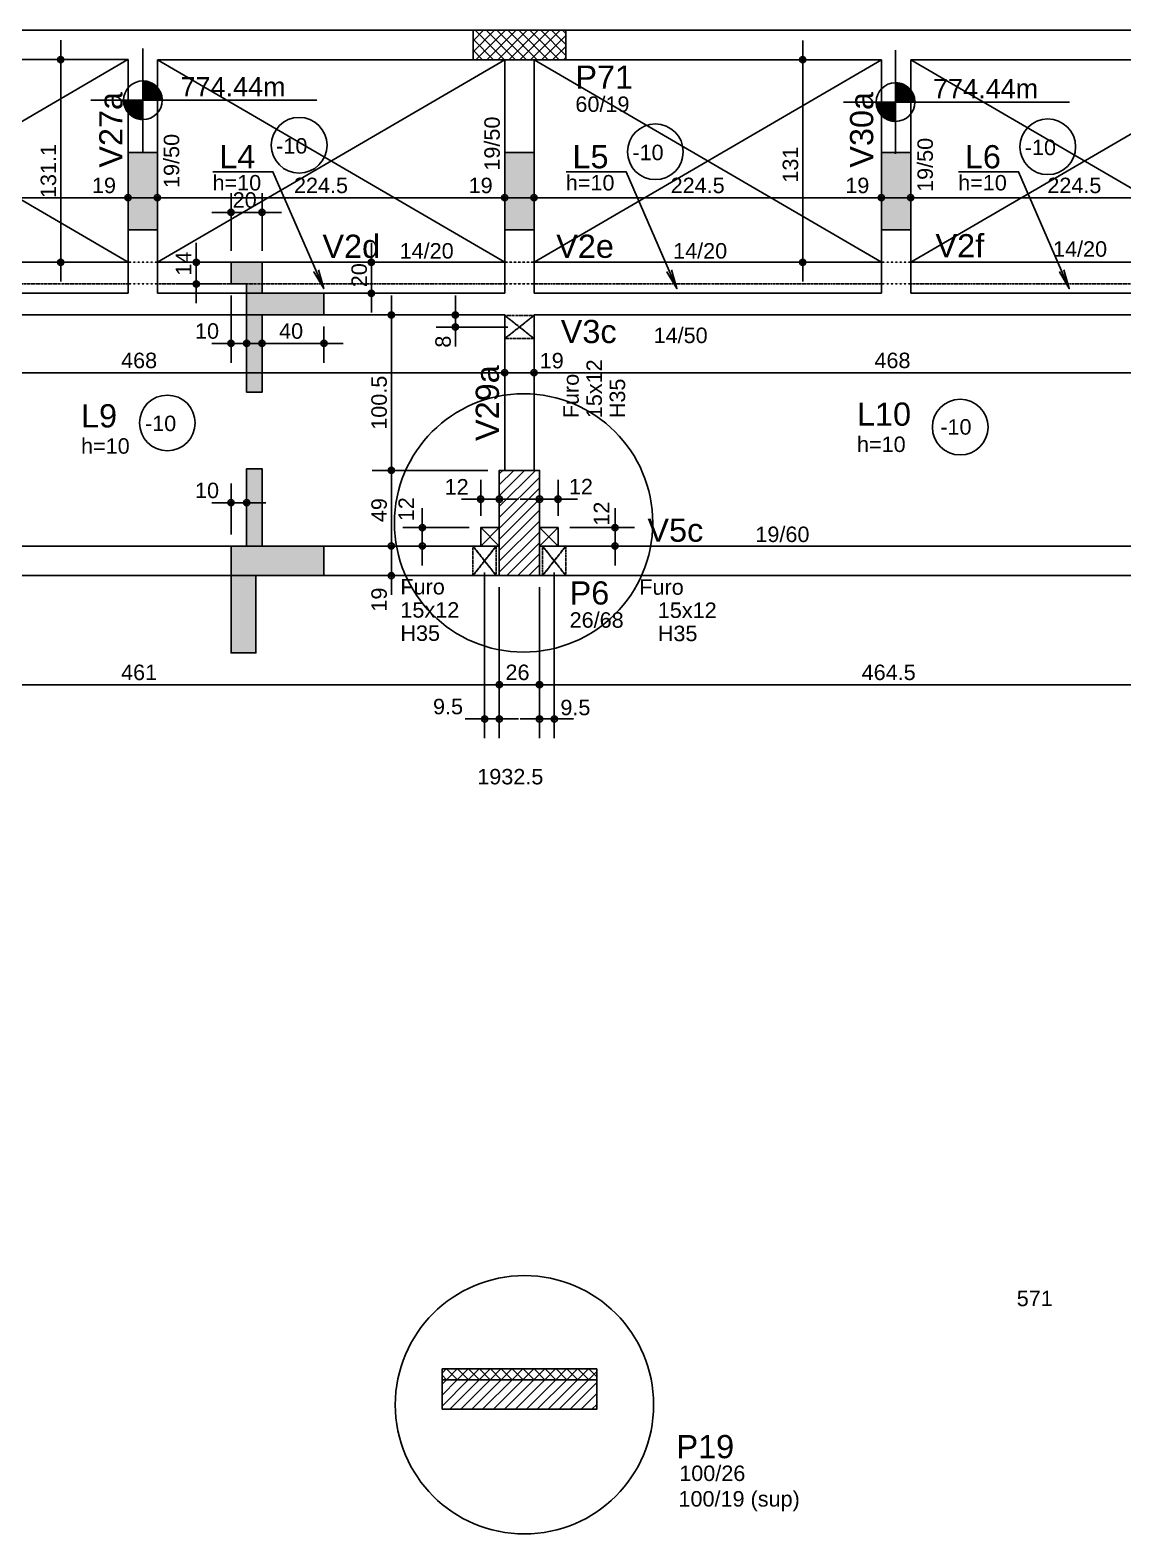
# Model space of a CAD drawing. Header units: millimetres. Extents: x 787 to 8287, y -592 to 17063.
# Drawn here: x 5139 to 5845, y 15025 to 15997 of the extents above; entities that cross this region are included whole.
import ezdxf

# ---------------------------------------------------------------- set-up
doc = ezdxf.new("R2010")
doc.units = ezdxf.units.MM
doc.linetypes.add('ESTILO_TQS_0001', pattern=[1, 0.7, -0.3])
doc.linetypes.add('ESTILO_TQS_0002', pattern=[0.4, 0.1, -0.3])
for name, color, linetype in [('1', 1, 'Continuous'), ('10', 10, 'Continuous'), ('2', 2, 'Continuous'), ('3', 3, 'Continuous'), ('4', 4, 'Continuous'), ('6', 6, 'Continuous'), ('Painéis', 200, 'Continuous')]:
    doc.layers.add(name, color=color, linetype=linetype)
doc.styles.get("Standard").update_dxf_attribs({"font": 'arial.ttf'})

msp = doc.modelspace()

# ---------------------------------------------------------------- linework, layer by layer
at = {"layer": '1', "linetype": 'Continuous'}
for p, q in [((4998.31, 15996.96), (5425.31, 15996.8)), ((5425.31, 15982.97), (5439.14, 15996.8)), ((5425.31, 15990.04), (5432.07, 15996.8)), ((5425.31, 15996.8), (5425.31, 15996.8)), ((5425.31, 15996.8), (5425.31, 15996.8)), ((5426.65, 15996.8), (5445.65, 15977.8)), ((5427.21, 15977.8), (5446.21, 15996.8)), ((5433.72, 15996.8), (5452.72, 15977.8)), ((5434.28, 15977.8), (5453.28, 15996.8)), ((5440.79, 15996.8), (5459.79, 15977.8)), ((5441.35, 15977.8), (5460.35, 15996.8)), ((5447.86, 15996.8), (5466.86, 15977.8)), ((5448.42, 15977.8), (5467.42, 15996.8)), ((5454.93, 15996.8), (5473.93, 15977.8)), ((5455.5, 15977.8), (5474.5, 15996.8)), ((5462, 15996.8), (5481, 15977.8)), ((5462.57, 15977.8), (5481.57, 15996.8)), ((5469.07, 15996.8), (5485.31, 15980.57)), ((5476.14, 15996.8), (5485.31, 15987.64)), ((5483.22, 15996.8), (5485.31, 15994.71)), ((5485.31, 15996.8), (5932.81, 15996.8)), ((5485.31, 15996.8), (5485.31, 15996.8)), ((5485.31, 15996.8), (5485.31, 15996.8)), ((5158.83, 15834.3), (5158.83, 15990.39)), ((5211.92, 15951.59), (5211.92, 15985.15)), ((5425.31, 15991.07), (5438.58, 15977.8)), ((5455.31, 15987.3), (5455.31, 15987.3)), ((5469.64, 15977.8), (5485.31, 15993.48)), ((5476.71, 15977.8), (5485.31, 15986.4)), ((5638.48, 15834.3), (5638.48, 15990.3)), ((4998.31, 15977.96), (5202.33, 15977.89)), ((5194.67, 15977.89), (5146.33, 15977.89)), ((5202.17, 15977.89), (5202.17, 15977.89)), ((5202.33, 15977.89), (5202.33, 15826.8)), ((5425.31, 15977.8), (5221.33, 15977.8)), ((5221.33, 15977.8), (5221.33, 15826.8)), ((5425.31, 15984), (5431.51, 15977.8)), ((5445.81, 15826.8), (5445.81, 15977.8)), ((5464.81, 15977.8), (5464.81, 15826.8)), ((5483.78, 15977.8), (5485.31, 15979.33)), ((5689.31, 15977.8), (5485.31, 15977.8)), ((5681.81, 15977.8), (5625.98, 15977.8)), ((5689.31, 15826.8), (5689.31, 15977.8)), ((5689.31, 15977.8), (5689.31, 15977.8)), ((5698.44, 15950.43), (5698.44, 15983.99)), ((5708.31, 15826.8), (5708.31, 15977.8)), ((5708.31, 15977.8), (5932.81, 15977.8)), ((5211.92, 15964.09), (5211.92, 15939.09)), ((5211.92, 15963.49), (5215.76, 15963.49)), ((5211.92, 15962.69), (5217.66, 15962.69)), ((5211.92, 15961.9), (5218.99, 15961.9)), ((5211.92, 15961.11), (5220.03, 15961.11)), ((5211.92, 15960.31), (5220.87, 15960.31)), ((5211.92, 15959.52), (5221.58, 15959.52)), ((5211.92, 15958.73), (5222.19, 15958.73)), ((5211.92, 15957.94), (5222.7, 15957.94)), ((5211.92, 15957.14), (5223.13, 15957.14)), ((5211.92, 15956.35), (5223.48, 15956.35)), ((5698.44, 15962.93), (5698.44, 15937.93)), ((5698.44, 15962.33), (5702.27, 15962.33)), ((5698.44, 15961.53), (5704.17, 15961.53)), ((5698.44, 15960.74), (5705.5, 15960.74)), ((5698.44, 15959.95), (5706.55, 15959.95)), ((5698.44, 15959.15), (5707.39, 15959.15)), ((5698.44, 15958.36), (5708.09, 15958.36)), ((5698.44, 15957.57), (5708.7, 15957.57)), ((5698.44, 15956.78), (5709.21, 15956.78)), ((5698.44, 15955.98), (5709.64, 15955.98)), ((5211.92, 15951.59), (5178.37, 15951.59)), ((5199.42, 15951.59), (5224.42, 15951.59)), ((5211.92, 15950.8), (5199.42, 15950.8)), ((5211.92, 15950.01), (5199.53, 15950.01)), ((5211.92, 15949.21), (5199.65, 15949.21)), ((5211.92, 15948.42), (5199.83, 15948.42)), ((5211.92, 15947.63), (5200.07, 15947.63)), ((5211.92, 15946.84), (5200.37, 15946.84)), ((5211.92, 15946.04), (5200.72, 15946.04)), ((5211.92, 15955.56), (5223.78, 15955.56)), ((5211.92, 15954.76), (5224.02, 15954.76)), ((5211.92, 15953.97), (5224.2, 15953.97)), ((5211.92, 15953.18), (5224.32, 15953.18)), ((5211.92, 15952.39), (5224.4, 15952.39)), ((5211.92, 15951.59), (5324.42, 15951.59)), ((5211.92, 15951.59), (5211.92, 15918.03)), ((5698.44, 15950.43), (5664.88, 15950.43)), ((5685.94, 15950.43), (5710.94, 15950.43)), ((5698.44, 15949.64), (5685.94, 15949.64)), ((5698.44, 15948.85), (5686.04, 15948.85)), ((5698.44, 15948.05), (5686.17, 15948.05)), ((5698.44, 15947.26), (5686.35, 15947.26)), ((5698.44, 15946.47), (5686.58, 15946.47)), ((5698.44, 15955.19), (5710, 15955.19)), ((5698.44, 15954.4), (5710.29, 15954.4)), ((5698.44, 15953.6), (5710.53, 15953.6)), ((5698.44, 15952.81), (5710.71, 15952.81)), ((5698.44, 15952.02), (5710.84, 15952.02)), ((5698.44, 15951.23), (5710.91, 15951.23)), ((5698.44, 15950.43), (5810.94, 15950.43)), ((5698.44, 15950.43), (5698.44, 15916.87)), ((5211.92, 15945.25), (5201.15, 15945.25)), ((5211.92, 15944.46), (5201.66, 15944.46)), ((5211.92, 15943.66), (5202.26, 15943.66)), ((5211.92, 15942.87), (5202.97, 15942.87)), ((5211.92, 15942.08), (5203.82, 15942.08)), ((5211.92, 15941.29), (5204.85, 15941.29)), ((5211.92, 15940.49), (5206.18, 15940.49)), ((5211.92, 15939.7), (5208.08, 15939.7)), ((5698.44, 15945.68), (5686.88, 15945.68)), ((5698.44, 15944.88), (5687.24, 15944.88)), ((5698.44, 15944.09), (5687.67, 15944.09)), ((5698.44, 15943.3), (5688.17, 15943.3)), ((5698.44, 15942.5), (5688.77, 15942.5)), ((5698.44, 15941.71), (5689.48, 15941.71)), ((5698.44, 15940.92), (5690.33, 15940.92)), ((5698.44, 15940.13), (5691.37, 15940.13)), ((5698.44, 15939.33), (5692.69, 15939.33)), ((5698.44, 15938.54), (5694.59, 15938.54)), ((5202.33, 15884.96), (5202.33, 15901.03)), ((5202.33, 15884.96), (5202.33, 15901.03)), ((5221.33, 15888.14), (5221.33, 15901.03)), ((5221.33, 15888.14), (5221.33, 15901.03)), ((5445.81, 15891.6), (5445.81, 15901.03)), ((5445.81, 15891.6), (5445.81, 15901.03)), ((5464.81, 15890.09), (5464.81, 15901.03)), ((5464.81, 15890.09), (5464.81, 15901.03)), ((5689.31, 15886.37), (5689.31, 15901.03)), ((5689.31, 15886.37), (5689.31, 15901.03)), ((5708.31, 15885.59), (5708.31, 15901.03)), ((5708.31, 15885.59), (5708.31, 15901.03)), ((4965.31, 15888.53), (5214.83, 15888.53)), ((5189.83, 15888.53), (5233.83, 15888.53)), ((5208.83, 15888.53), (5458.31, 15888.53)), ((5268.95, 15854.3), (5268.95, 15891.61)), ((5288.95, 15854.3), (5288.95, 15891.61)), ((5433.31, 15888.53), (5477.31, 15888.53)), ((5452.31, 15888.53), (5701.81, 15888.53)), ((5676.81, 15888.53), (5720.81, 15888.53)), ((5695.81, 15888.53), (5945.31, 15888.53)), ((5221.33, 15880.64), (5221.33, 15880.64)), ((5221.33, 15880.64), (5221.33, 15880.64)), ((5256.45, 15879.11), (5301.45, 15879.11)), ((5445.81, 15884.1), (5445.81, 15884.1)), ((5445.81, 15884.1), (5445.81, 15884.1)), ((5464.81, 15882.59), (5464.81, 15882.59)), ((5464.81, 15882.59), (5464.81, 15882.59)), ((5689.31, 15878.87), (5689.31, 15878.87)), ((5689.31, 15878.87), (5689.31, 15878.87)), ((5708.31, 15878.09), (5708.31, 15878.09)), ((5708.31, 15878.09), (5708.31, 15878.09)), ((5202.33, 15877.46), (5202.33, 15877.46)), ((5202.33, 15877.46), (5202.33, 15877.46)), ((5246.38, 15820.3), (5246.38, 15859.3)), ((5359.66, 15814.3), (5359.66, 15859.3)), ((5202.33, 15846.8), (4977.81, 15846.8)), ((5194.83, 15846.8), (5146.33, 15846.8)), ((5202.33, 15846.8), (5202.33, 15846.8)), ((5445.81, 15846.8), (5221.33, 15846.8)), ((5261.45, 15846.8), (5233.88, 15846.8)), ((5268.95, 15846.8), (5268.95, 15846.8)), ((5268.95, 15846.8), (5268.95, 15846.8)), ((5288.95, 15846.8), (5288.95, 15846.8)), ((5329.42, 15846.8), (5329.42, 15846.8)), ((5336.92, 15846.8), (5372.16, 15846.8)), ((5689.31, 15846.8), (5464.81, 15846.8)), ((5681.81, 15846.8), (5625.98, 15846.8)), ((5689.31, 15846.8), (5689.31, 15846.8)), ((5932.81, 15846.8), (5708.31, 15846.8)), ((5261.45, 15832.8), (5233.88, 15832.8)), ((5268.95, 15832.8), (5268.95, 15832.8)), ((5268.95, 15832.8), (5268.95, 15832.8)), ((5278.95, 15832.8), (5278.95, 15832.8)), ((5202.33, 15826.8), (4977.81, 15826.8)), ((5268.95, 15825.3), (5268.95, 15781.9)), ((5278.95, 15825.3), (5278.95, 15781.9)), ((5328.95, 15826.8), (5328.95, 15826.8)), ((5336.45, 15826.8), (5372.16, 15826.8)), ((5372.59, 15699.8), (5372.59, 15825.3)), ((5413.94, 15792.48), (5413.94, 15825.3)), ((5932.81, 15826.8), (5708.31, 15826.8)), ((5288.95, 15812.8), (5288.95, 15812.8)), ((5328.95, 15812.8), (5328.95, 15812.8)), ((5382.17, 15812.8), (5360.09, 15812.8)), ((5389.67, 15812.8), (5389.67, 15812.8)), ((5429.71, 15812.8), (5401.44, 15812.8)), ((5437.21, 15812.8), (5437.21, 15812.8)), ((5288.95, 15805.3), (5288.95, 15781.9)), ((5328.95, 15805.3), (5328.95, 15781.9)), ((5447.81, 15804.98), (5401.44, 15804.98)), ((5455.31, 15804.98), (5455.31, 15804.98)), ((5256.45, 15794.4), (5291.45, 15794.4)), ((5276.45, 15794.4), (5341.45, 15794.4)), ((5445.81, 15790.14), (5445.81, 15790.14)), ((5445.81, 15790.14), (5445.81, 15790.14)), ((5445.81, 15782.64), (5445.81, 15762.89)), ((5445.81, 15782.64), (5445.81, 15762.89)), ((5464.81, 15784.99), (5464.81, 15784.99)), ((5464.81, 15784.99), (5464.81, 15784.99)), ((4965.31, 15775.39), (5458.31, 15775.39)), ((5433.31, 15775.39), (5477.31, 15775.39)), ((5452.31, 15775.39), (5945.31, 15775.39)), ((5464.81, 15777.49), (5464.81, 15762.89)), ((5464.81, 15777.49), (5464.81, 15762.89)), ((5372.59, 15650.8), (5372.59, 15724.8)), ((5268.95, 15670.8), (5268.95, 15703.82)), ((5278.95, 15670.8), (5278.95, 15703.82)), ((5434.8, 15712.3), (5360.09, 15712.3)), ((5434.8, 15712.3), (5360.09, 15712.3)), ((5430.3, 15682.8), (5430.3, 15706.18)), ((5442.3, 15688.84), (5465.76, 15712.3)), ((5442.3, 15695.91), (5458.69, 15712.3)), ((5442.3, 15702.98), (5451.62, 15712.3)), ((5442.3, 15710.05), (5444.55, 15712.3)), ((5442.3, 15712.3), (5442.3, 15712.3)), ((5442.3, 15712.3), (5442.3, 15712.3)), ((5442.3, 15681.77), (5468.3, 15707.77)), ((5442.3, 15682.8), (5442.3, 15706.18)), ((5468.3, 15682.8), (5468.3, 15706.18)), ((5480.3, 15682.8), (5480.3, 15706.18)), ((5417.8, 15693.68), (5454.8, 15693.68)), ((5442.3, 15674.69), (5468.3, 15700.69)), ((5442.3, 15667.62), (5468.3, 15693.62)), ((5455.8, 15693.68), (5492.8, 15693.68)), ((5256.45, 15691.32), (5291.45, 15691.32)), ((5392.47, 15650.8), (5392.47, 15687.8)), ((5442.3, 15660.55), (5468.3, 15686.55)), ((5517.12, 15650.8), (5517.12, 15687.8)), ((5372.59, 15631.8), (5372.59, 15675.8)), ((5422.8, 15675.3), (5379.97, 15675.3)), ((5430.3, 15675.3), (5430.3, 15675.3)), ((5430.3, 15675.3), (5430.3, 15675.3)), ((5442.3, 15653.48), (5468.3, 15679.48)), ((5442.3, 15675.3), (5442.3, 15675.3)), ((5455.3, 15678.3), (5455.3, 15678.3)), ((5468.3, 15675.3), (5468.3, 15675.3)), ((5480.3, 15675.3), (5480.3, 15675.3)), ((5480.3, 15675.3), (5480.3, 15675.3)), ((5487.8, 15675.3), (5529.62, 15675.3)), ((5442.3, 15646.41), (5468.3, 15672.41)), ((5447.26, 15644.3), (5468.3, 15665.34)), ((5268.95, 15663.3), (5268.95, 15663.3)), ((5278.95, 15663.3), (5278.95, 15663.3)), ((5392.33, 15663.3), (5360.09, 15663.3)), ((5392.33, 15663.3), (5360.09, 15663.3)), ((5422.8, 15663.3), (5379.97, 15663.3)), ((5399.83, 15663.3), (5399.83, 15663.3)), ((5399.83, 15663.3), (5399.83, 15663.3)), ((5430.3, 15663.3), (5430.3, 15663.3)), ((5454.33, 15644.3), (5468.3, 15658.27)), ((5480.3, 15663.3), (5480.3, 15663.3)), ((5487.8, 15663.3), (5529.62, 15663.3)), ((5432.8, 15653.8), (5432.8, 15653.8)), ((5432.8, 15646.3), (5432.8, 15539.11)), ((5461.4, 15644.3), (5468.3, 15651.2)), ((5477.8, 15653.8), (5477.8, 15653.8)), ((5477.8, 15646.3), (5477.8, 15539.11)), ((5396.23, 15644.3), (5360.09, 15644.3)), ((5396.23, 15644.3), (5360.09, 15644.3)), ((5403.73, 15644.3), (5403.73, 15644.3)), ((5403.73, 15644.3), (5403.73, 15644.3)), ((5442.3, 15644.3), (5442.3, 15644.3)), ((5442.3, 15644.3), (5442.3, 15644.3)), ((5442.3, 15644.3), (5442.3, 15644.3)), ((5442.3, 15636.8), (5442.3, 15561.21)), ((5442.3, 15636.8), (5442.3, 15561.21)), ((5442.3, 15636.8), (5442.3, 15539.11)), ((5468.3, 15644.3), (5468.3, 15644.3)), ((5468.3, 15644.3), (5468.3, 15644.3)), ((5468.3, 15644.3), (5468.3, 15644.3)), ((5468.3, 15636.8), (5468.3, 15561.21)), ((5468.3, 15636.8), (5468.3, 15561.21)), ((5468.3, 15636.8), (5468.3, 15539.11)), ((4968.8, 15573.71), (5454.8, 15573.71)), ((5429.8, 15573.71), (5480.8, 15573.71)), ((5455.8, 15573.71), (5945.31, 15573.71)), ((5420.3, 15551.61), (5454.8, 15551.61)), ((5490.3, 15551.61), (5455.8, 15551.61)), ((5405.3, 15128.58), (5408.03, 15131.3)), ((5405.3, 15131.3), (5405.3, 15131.3)), ((5405.3, 15131.3), (5405.3, 15131.3)), ((5405.3, 15131.3), (5405.3, 15131.3)), ((5405.3, 15131.3), (5405.3, 15131.3)), ((5408.1, 15124.3), (5415.1, 15131.3)), ((5408.26, 15131.3), (5415.26, 15124.3)), ((5415.17, 15124.3), (5422.17, 15131.3)), ((5415.33, 15131.3), (5422.33, 15124.3)), ((5422.24, 15124.3), (5429.24, 15131.3)), ((5422.41, 15131.3), (5429.41, 15124.3)), ((5429.31, 15124.3), (5436.31, 15131.3)), ((5429.48, 15131.3), (5436.48, 15124.3)), ((5436.38, 15124.3), (5443.38, 15131.3)), ((5436.55, 15131.3), (5443.55, 15124.3)), ((5443.45, 15124.3), (5450.45, 15131.3)), ((5443.62, 15131.3), (5450.62, 15124.3)), ((5450.52, 15124.3), (5457.52, 15131.3)), ((5450.69, 15131.3), (5457.69, 15124.3)), ((5457.59, 15124.3), (5464.59, 15131.3)), ((5457.76, 15131.3), (5464.76, 15124.3)), ((5464.67, 15124.3), (5471.67, 15131.3)), ((5464.83, 15131.3), (5471.83, 15124.3)), ((5471.74, 15124.3), (5478.74, 15131.3)), ((5471.9, 15131.3), (5478.9, 15124.3)), ((5478.81, 15124.3), (5485.81, 15131.3)), ((5478.97, 15131.3), (5485.97, 15124.3)), ((5485.88, 15124.3), (5492.88, 15131.3)), ((5486.05, 15131.3), (5493.05, 15124.3)), ((5492.95, 15124.3), (5499.95, 15131.3)), ((5493.12, 15131.3), (5500.12, 15124.3)), ((5500.02, 15124.3), (5505.3, 15129.58)), ((5500.19, 15131.3), (5505.3, 15126.19)), ((5505.3, 15131.3), (5505.3, 15131.3)), ((5505.3, 15131.3), (5505.3, 15131.3)), ((5505.3, 15131.3), (5505.3, 15131.3)), ((5505.3, 15131.3), (5505.3, 15131.3)), ((5405.3, 15127.2), (5408.19, 15124.3)), ((5405.3, 15107.36), (5422.24, 15124.3)), ((5405.3, 15114.43), (5415.17, 15124.3)), ((5405.3, 15121.51), (5408.1, 15124.3)), ((5405.3, 15124.3), (5405.3, 15124.3)), ((5405.3, 15124.3), (5405.3, 15124.3)), ((5410.31, 15105.3), (5429.31, 15124.3)), ((5417.38, 15105.3), (5436.38, 15124.3)), ((5424.45, 15105.3), (5443.45, 15124.3)), ((5431.52, 15105.3), (5450.52, 15124.3)), ((5438.59, 15105.3), (5457.59, 15124.3)), ((5445.67, 15105.3), (5464.67, 15124.3)), ((5452.74, 15105.3), (5471.74, 15124.3)), ((5459.81, 15105.3), (5478.81, 15124.3)), ((5466.88, 15105.3), (5485.88, 15124.3)), ((5473.95, 15105.3), (5492.95, 15124.3)), ((5481.02, 15105.3), (5500.02, 15124.3)), ((5488.09, 15105.3), (5505.3, 15122.51)), ((5495.16, 15105.3), (5505.3, 15115.44)), ((5502.23, 15105.3), (5505.3, 15108.37))]:
    msp.add_line(p, q, dxfattribs=at)
at = {"layer": '1', "linetype": 'ESTILO_TQS_0002'}
for p, q in [((5202.33, 15846.8), (5221.33, 15846.8)), ((5445.81, 15846.8), (5464.81, 15846.8)), ((5689.31, 15846.8), (5708.31, 15846.8)), ((5202.33, 15832.8), (5221.33, 15832.8)), ((5445.81, 15832.8), (5464.81, 15832.8)), ((5689.31, 15832.8), (5708.31, 15832.8))]:
    msp.add_line(p, q, dxfattribs=at)
at = {"layer": '1', "linetype": 'Continuous'}
for points in [[(5211.92, 15964.09), (5211.92, 15951.59), (5224.42, 15951.59), (5224.42, 15952.05), (5224.36, 15952.84), (5224.26, 15953.63), (5224.09, 15954.45), (5223.9, 15955.18), (5223.62, 15956.01), (5223.28, 15956.81), (5222.91, 15957.57), (5222.43, 15958.37), (5221.85, 15959.19), (5221.15, 15960.02), (5220.56, 15960.63), (5219.77, 15961.32), (5219.23, 15961.74), (5218.64, 15962.13), (5217.94, 15962.55), (5217.23, 15962.91), (5216.15, 15963.36), (5215.16, 15963.67), (5214.37, 15963.85), (5213.4, 15964.01), (5212.62, 15964.07), (5211.92, 15964.09)], [(5698.44, 15962.93), (5698.44, 15950.43), (5710.94, 15950.43), (5710.93, 15950.89), (5710.88, 15951.68), (5710.77, 15952.47), (5710.61, 15953.29), (5710.41, 15954.02), (5710.13, 15954.85), (5709.8, 15955.65), (5709.42, 15956.41), (5708.94, 15957.21), (5708.37, 15958.03), (5707.67, 15958.86), (5707.07, 15959.47), (5706.28, 15960.16), (5705.74, 15960.58), (5705.16, 15960.97), (5704.45, 15961.39), (5703.75, 15961.75), (5702.66, 15962.2), (5701.67, 15962.51), (5700.88, 15962.69), (5699.92, 15962.85), (5699.14, 15962.91), (5698.44, 15962.93)], [(5211.92, 15939.09), (5211.92, 15951.59), (5199.42, 15951.59), (5199.43, 15951.14), (5199.49, 15950.35), (5199.59, 15949.56), (5199.75, 15948.74), (5199.95, 15948), (5200.23, 15947.18), (5200.57, 15946.38), (5200.94, 15945.62), (5201.42, 15944.82), (5202, 15944), (5202.7, 15943.16), (5203.29, 15942.56), (5204.08, 15941.86), (5204.62, 15941.45), (5205.21, 15941.05), (5205.91, 15940.63), (5206.62, 15940.28), (5207.7, 15939.83), (5208.69, 15939.52), (5209.48, 15939.33), (5210.45, 15939.18), (5211.22, 15939.11), (5211.92, 15939.09)], [(5698.44, 15937.93), (5698.44, 15950.43), (5685.94, 15950.43), (5685.95, 15949.98), (5686, 15949.19), (5686.1, 15948.4), (5686.27, 15947.58), (5686.46, 15946.84), (5686.74, 15946.02), (5687.08, 15945.22), (5687.46, 15944.46), (5687.93, 15943.66), (5688.51, 15942.84), (5689.21, 15942), (5689.8, 15941.4), (5690.59, 15940.7), (5691.13, 15940.29), (5691.72, 15939.89), (5692.43, 15939.47), (5693.13, 15939.12), (5694.21, 15938.67), (5695.2, 15938.36), (5695.99, 15938.17), (5696.96, 15938.02), (5697.74, 15937.95), (5698.44, 15937.93)], [(5257.07, 15905.38), (5295.98, 15905.38), (5328.78, 15829.85), (5322.35, 15840.57), (5328.78, 15829.85), (5325.34, 15841.87)], [(5485.44, 15905.38), (5524.34, 15905.38), (5557.15, 15829.85), (5550.71, 15840.57), (5557.15, 15829.85), (5553.71, 15841.87)], [(5739.07, 15905.38), (5777.97, 15905.38), (5810.77, 15829.85), (5804.34, 15840.57), (5810.77, 15829.85), (5807.33, 15841.87)], [(5445.81, 15826.8), (5221.33, 15826.8)], [(5689.31, 15826.8), (5464.81, 15826.8)], [(4977.81, 15812.8), (5445.81, 15812.8)], [(5445.81, 15812.8), (5445.81, 15712.3)], [(5464.81, 15812.8), (5932.81, 15812.8)], [(5464.81, 15712.3), (5464.81, 15812.8)], [(5442.3, 15663.3), (4981.3, 15663.3)], [(5932.81, 15663.3), (5468.3, 15663.3)], [(4981.3, 15644.3), (5442.3, 15644.3)], [(5468.3, 15644.3), (5932.81, 15644.3)]]:
    msp.add_lwpolyline(points, dxfattribs=at)
at = {"layer": '1', "linetype": 'ESTILO_TQS_0001'}
for points in [[(5455.31, 15804.98), (5464.81, 15797.48), (5464.81, 15812.48), (5455.31, 15804.98), (5464.81, 15812.48), (5445.81, 15812.48), (5455.31, 15804.98), (5445.81, 15812.48), (5445.81, 15797.48), (5455.31, 15804.98), (5445.81, 15797.48), (5464.81, 15797.48), (5455.31, 15804.98)], [(5432.8, 15653.8), (5425.3, 15644.3), (5440.3, 15644.3), (5432.8, 15653.8), (5440.3, 15644.3), (5440.3, 15663.3), (5432.8, 15653.8), (5440.3, 15663.3), (5425.3, 15663.3), (5432.8, 15653.8), (5425.3, 15663.3), (5425.3, 15644.3), (5432.8, 15653.8)], [(5477.8, 15653.8), (5470.3, 15644.3), (5485.3, 15644.3), (5477.8, 15653.8), (5485.3, 15644.3), (5485.3, 15663.3), (5477.8, 15653.8), (5485.3, 15663.3), (5470.3, 15663.3), (5477.8, 15653.8), (5470.3, 15663.3), (5470.3, 15644.3), (5477.8, 15653.8)]]:
    msp.add_lwpolyline(points, dxfattribs=at)
at = {"layer": '1', "linetype": 'Continuous'}
for centre, radius in [((5158.83, 15977.89), 2), ((5158.83, 15977.89), 1), ((5638.48, 15977.8), 2), ((5638.48, 15977.8), 1), ((5211.92, 15951.59), 12.5), ((5698.44, 15950.43), 12.5), ((5202.33, 15888.53), 2), ((5202.33, 15888.53), 2), ((5202.33, 15888.53), 1), ((5202.33, 15888.53), 1), ((5221.33, 15888.53), 2), ((5221.33, 15888.53), 2), ((5221.33, 15888.53), 1), ((5221.33, 15888.53), 1), ((5445.81, 15888.53), 2), ((5445.81, 15888.53), 2), ((5445.81, 15888.53), 1), ((5445.81, 15888.53), 1), ((5464.81, 15888.53), 2), ((5464.81, 15888.53), 2), ((5464.81, 15888.53), 1), ((5464.81, 15888.53), 1), ((5689.31, 15888.53), 2), ((5689.31, 15888.53), 2), ((5689.31, 15888.53), 1), ((5689.31, 15888.53), 1), ((5708.31, 15888.53), 2), ((5708.31, 15888.53), 2), ((5708.31, 15888.53), 1), ((5708.31, 15888.53), 1), ((5268.95, 15879.11), 2), ((5268.95, 15879.11), 1), ((5288.95, 15879.11), 2), ((5288.95, 15879.11), 1), ((5158.83, 15846.8), 2), ((5246.38, 15846.8), 2), ((5359.66, 15846.8), 2), ((5638.48, 15846.8), 2), ((5158.83, 15846.8), 1), ((5246.38, 15846.8), 1), ((5359.66, 15846.8), 1), ((5638.48, 15846.8), 1), ((5246.38, 15832.8), 2), ((5246.38, 15832.8), 1), ((5359.66, 15826.8), 2), ((5359.66, 15826.8), 1), ((5372.59, 15812.8), 2), ((5372.59, 15812.8), 1), ((5413.94, 15812.8), 2), ((5413.94, 15812.8), 1), ((5413.94, 15804.98), 2), ((5413.94, 15804.98), 1), ((5268.95, 15794.4), 2), ((5268.95, 15794.4), 1), ((5278.95, 15794.4), 2), ((5278.95, 15794.4), 1), ((5288.95, 15794.4), 2), ((5288.95, 15794.4), 1), ((5328.95, 15794.4), 2), ((5328.95, 15794.4), 1), ((5445.81, 15775.39), 2), ((5445.81, 15775.39), 2), ((5445.81, 15775.39), 1), ((5445.81, 15775.39), 1), ((5464.81, 15775.39), 2), ((5464.81, 15775.39), 2), ((5464.81, 15775.39), 1), ((5464.81, 15775.39), 1), ((5372.59, 15712.3), 2), ((5372.59, 15712.3), 2), ((5372.59, 15712.3), 1), ((5372.59, 15712.3), 1), ((5268.95, 15691.32), 2), ((5278.95, 15691.32), 2), ((5430.3, 15693.68), 2), ((5430.3, 15693.68), 1), ((5442.3, 15693.68), 2), ((5442.3, 15693.68), 1), ((5468.3, 15693.68), 2), ((5468.3, 15693.68), 1), ((5480.3, 15693.68), 2), ((5480.3, 15693.68), 1), ((5268.95, 15691.32), 1), ((5278.95, 15691.32), 1), ((5392.47, 15675.3), 2), ((5392.47, 15675.3), 1), ((5517.12, 15675.3), 2), ((5517.12, 15675.3), 1), ((5372.59, 15663.3), 2), ((5372.59, 15663.3), 2), ((5372.59, 15663.3), 1), ((5372.59, 15663.3), 1), ((5392.47, 15663.3), 2), ((5392.47, 15663.3), 1), ((5517.12, 15663.3), 2), ((5517.12, 15663.3), 1), ((5372.59, 15644.3), 2), ((5372.59, 15644.3), 2), ((5372.59, 15644.3), 1), ((5372.59, 15644.3), 1), ((5442.3, 15573.71), 2), ((5442.3, 15573.71), 2), ((5442.3, 15573.71), 1), ((5442.3, 15573.71), 1), ((5468.3, 15573.71), 2), ((5468.3, 15573.71), 2), ((5468.3, 15573.71), 1), ((5468.3, 15573.71), 1), ((5432.8, 15551.61), 2), ((5432.8, 15551.61), 1), ((5442.3, 15551.61), 2), ((5442.3, 15551.61), 1), ((5468.3, 15551.61), 2), ((5468.3, 15551.61), 1), ((5477.8, 15551.61), 2), ((5477.8, 15551.61), 1)]:
    msp.add_circle(centre, radius, dxfattribs=at)
at = {"layer": '10', "linetype": 'Continuous'}
for points in [[(5202.33, 15917.78), (5202.33, 15867.78), (5221.33, 15867.78), (5221.33, 15917.78), (5202.33, 15917.78)], [(5445.81, 15917.78), (5445.81, 15867.78), (5464.81, 15867.78), (5464.81, 15917.78), (5445.81, 15917.78)], [(5689.31, 15917.78), (5689.31, 15867.78), (5708.31, 15867.78), (5708.31, 15917.78), (5689.31, 15917.78)], [(5278.95, 15762.8), (5278.95, 15832.8), (5268.95, 15832.8), (5268.95, 15846.8), (5288.95, 15846.8), (5288.95, 15826.8), (5328.95, 15826.8), (5328.95, 15812.8), (5288.95, 15812.8), (5288.95, 15762.8), (5278.95, 15762.8)], [(5328.95, 15644.3), (5328.95, 15663.3), (5288.95, 15663.3), (5288.95, 15713.3), (5278.95, 15713.3), (5278.95, 15663.3), (5268.95, 15663.3), (5268.95, 15594.3), (5284.95, 15594.3), (5284.95, 15644.3), (5328.95, 15644.3)]]:
    msp.add_lwpolyline(points, dxfattribs=at)
at = {"layer": '2', "linetype": 'Continuous'}
for p, q in [((4977.81, 15977.98), (5202.33, 15846.8)), ((4977.81, 15846.8), (5202.17, 15977.89)), ((5221.33, 15977.8), (5445.81, 15846.8)), ((5221.33, 15846.8), (5445.81, 15977.8)), ((5464.81, 15977.8), (5689.31, 15846.8)), ((5689.31, 15977.8), (5464.81, 15846.8)), ((5708.31, 15977.8), (5932.81, 15846.8)), ((5708.31, 15846.8), (5932.81, 15977.8)), ((5442.3, 15663.3), (5430.3, 15675.3)), ((5442.3, 15675.3), (5430.3, 15663.3)), ((5468.3, 15663.3), (5480.3, 15675.3)), ((5480.3, 15663.3), (5468.3, 15675.3))]:
    msp.add_line(p, q, dxfattribs=at)
for points in [[(5442.3, 15663.3), (5442.3, 15675.3), (5430.3, 15675.3), (5430.3, 15663.3), (5442.3, 15663.3)], [(5468.3, 15663.3), (5480.3, 15663.3), (5480.3, 15675.3), (5468.3, 15675.3), (5468.3, 15663.3)]]:
    msp.add_lwpolyline(points, dxfattribs=at)
at = {"layer": '3', "linetype": 'ESTILO_TQS_0001'}
for p, q in [((5202.33, 15832.8), (4977.81, 15832.8)), ((5221.33, 15832.8), (5445.81, 15832.8)), ((5464.81, 15832.8), (5689.31, 15832.8)), ((5708.31, 15832.8), (5932.81, 15832.8))]:
    msp.add_line(p, q, dxfattribs=at)
at = {"layer": '3', "linetype": 'Continuous'}
for centre in [(5312.93, 15922.49), (5543.18, 15918.25), (5796.85, 15921.51), (5227.72, 15742.95), (5740.25, 15740.24)]:
    msp.add_circle(centre, 18, dxfattribs=at)
at = {"layer": '6', "linetype": 'Continuous'}
for p, q in [((5202.33, 15917.78), (5202.33, 15867.78)), ((5221.33, 15917.78), (5202.33, 15917.78)), ((5221.33, 15867.78), (5221.33, 15917.78)), ((5445.81, 15917.78), (5445.81, 15867.78)), ((5464.81, 15917.78), (5445.81, 15917.78)), ((5464.81, 15867.78), (5464.81, 15917.78)), ((5689.31, 15917.78), (5689.31, 15867.78)), ((5708.31, 15917.78), (5689.31, 15917.78)), ((5708.31, 15867.78), (5708.31, 15917.78)), ((5202.33, 15867.78), (5221.33, 15867.78)), ((5445.81, 15867.78), (5464.81, 15867.78)), ((5689.31, 15867.78), (5708.31, 15867.78)), ((5288.95, 15846.8), (5268.95, 15846.8)), ((5268.95, 15846.8), (5268.95, 15832.8)), ((5288.95, 15826.8), (5288.95, 15846.8)), ((5268.95, 15832.8), (5278.95, 15832.8)), ((5278.95, 15832.8), (5278.95, 15762.8)), ((5328.95, 15826.8), (5288.95, 15826.8)), ((5328.95, 15812.8), (5328.95, 15826.8)), ((5268.95, 15812.8), (5278.95, 15812.8)), ((5288.95, 15762.8), (5288.95, 15812.8)), ((5288.95, 15812.8), (5328.95, 15812.8)), ((5278.95, 15713.3), (5278.95, 15663.3)), ((5288.95, 15663.3), (5288.95, 15713.3)), ((5278.95, 15663.3), (5268.95, 15663.3)), ((5268.95, 15663.3), (5268.95, 15594.3)), ((5328.95, 15663.3), (5288.95, 15663.3)), ((5328.95, 15644.3), (5328.95, 15663.3)), ((5284.95, 15594.3), (5284.95, 15644.3)), ((5284.95, 15644.3), (5328.95, 15644.3))]:
    msp.add_line(p, q, dxfattribs=at)
for points in [[(5425.31, 15977.8), (5485.31, 15977.8), (5485.31, 15996.8), (5425.31, 15996.8), (5425.31, 15977.8)], [(5442.3, 15644.3), (5468.3, 15644.3), (5468.3, 15712.3), (5442.3, 15712.3), (5442.3, 15644.3)], [(5405.3, 15131.3), (5405.3, 15124.3), (5505.3, 15124.3), (5505.3, 15131.3), (5405.3, 15131.3)], [(5405.3, 15105.3), (5505.3, 15105.3), (5505.3, 15124.3), (5405.3, 15124.3), (5405.3, 15105.3)]]:
    msp.add_lwpolyline(points, dxfattribs=at)
for points in [[(5202.33, 15917.78), (5202.33, 15867.78), (5221.33, 15867.78)], [(5202.33, 15917.78), (5221.33, 15867.78), (5221.33, 15917.78)], [(5202.33, 15917.78), (5221.33, 15917.78), (5202.33, 15917.78)], [(5445.81, 15917.78), (5445.81, 15867.78), (5464.81, 15867.78)], [(5445.81, 15917.78), (5464.81, 15867.78), (5464.81, 15917.78)], [(5445.81, 15917.78), (5464.81, 15917.78), (5445.81, 15917.78)], [(5689.31, 15917.78), (5689.31, 15867.78), (5708.31, 15867.78)], [(5689.31, 15917.78), (5708.31, 15867.78), (5708.31, 15917.78)], [(5689.31, 15917.78), (5708.31, 15917.78), (5689.31, 15917.78)], [(5288.95, 15846.8), (5278.95, 15832.8), (5268.95, 15832.8)], [(5268.95, 15832.8), (5268.95, 15846.8), (5288.95, 15846.8)], [(5288.95, 15826.8), (5278.95, 15762.8), (5288.95, 15846.8)], [(5278.95, 15762.8), (5278.95, 15832.8), (5288.95, 15846.8)], [(5288.95, 15762.8), (5278.95, 15762.8), (5288.95, 15826.8)], [(5288.95, 15812.8), (5288.95, 15762.8), (5288.95, 15826.8)], [(5288.95, 15826.8), (5328.95, 15826.8), (5288.95, 15812.8)], [(5328.95, 15826.8), (5328.95, 15812.8), (5288.95, 15812.8)], [(5288.95, 15713.3), (5278.95, 15713.3), (5284.95, 15644.3)], [(5284.95, 15644.3), (5278.95, 15713.3), (5284.95, 15594.3)], [(5278.95, 15713.3), (5278.95, 15663.3), (5284.95, 15594.3)], [(5288.95, 15663.3), (5288.95, 15713.3), (5284.95, 15644.3)], [(5284.95, 15594.3), (5278.95, 15663.3), (5268.95, 15663.3)], [(5268.95, 15663.3), (5268.95, 15594.3), (5284.95, 15594.3)], [(5284.95, 15644.3), (5328.95, 15644.3), (5288.95, 15663.3)], [(5328.95, 15644.3), (5328.95, 15663.3), (5288.95, 15663.3)]]:
    msp.add_solid(points, dxfattribs=at)
at = {"layer": 'Painéis', "color": 5}
for centre in [(5458.01, 15678.3), (5458.58, 15108.14)]:
    msp.add_circle(centre, 83.49, dxfattribs=at)

# ---------------------------------------------------------------- texts
at = {"layer": '1', "linetype": 'Continuous'}
for s, height, p in [('774.44m', 12.5, (5236.2, 15954.04)), ('774.44m', 12.5, (5722.71, 15952.88)), ('19', 10, (5179, 15891.53)), ('224.5', 10, (5309.57, 15891.53)), ('19', 10, (5422.47, 15891.53)), ('224.5', 10, (5553.06, 15891.53)), ('19', 10, (5665.97, 15891.53)), ('224.5', 10, (5796.56, 15891.53)), ('20', 10, (5269.95, 15882.11)), ('10', 10, (5245.61, 15797.4)), ('40', 10, (5299.95, 15797.4)), ('468', 10, (5197.81, 15778.39)), ('19', 10, (5468.44, 15778.26)), ('468', 10, (5684.81, 15778.39)), ('10', 10, (5245.61, 15694.32)), ('12', 10, (5406.97, 15696.68)), ('12', 10, (5487.29, 15696.79)), ('Furo', 10, (5378.37, 15632.05)), ('Furo', 10, (5532.82, 15631.87)), ('15x12', 10, (5378.37, 15617.05)), ('15x12', 10, (5544.77, 15616.87)), ('H35', 10, (5378.37, 15602.05)), ('H35', 10, (5544.77, 15601.87)), ('461', 10, (5197.8, 15576.71)), ('26', 10, (5446.3, 15576.71)), ('464.5', 10, (5676.55, 15576.71)), ('9.5', 10, (5399.47, 15554.61)), ('9.5', 10, (5481.8, 15553.99)), ('1932.5', 10, (5428.05, 15509.27)), ('571', 10, (5776.8, 15171.91))]:
    msp.add_text(s, height=height, dxfattribs=at).set_placement(p)
for s, p in [('131.1', (5155.83, 15888.34)), ('131', (5635.48, 15898.3)), ('14', (5243.19, 15838.21)), ('20', (5356.7, 15830.69)), ('8', (5410.94, 15791.64)), ('15x12', (5508.64, 15746.01)), ('100.5', (5369.59, 15738.55)), ('Furo', (5493.64, 15746.01)), ('H35', (5523.64, 15746.01)), ('49', (5369.59, 15678.8)), ('12', (5387.12, 15679.43)), ('12', (5513.34, 15676.54)), ('19', (5369.59, 15620.97))]:
    msp.add_text(s, height=10, rotation=90, dxfattribs=at).set_placement(p)
at = {"layer": '3', "linetype": 'Continuous'}
for s, p in [('60/19', (5491.5, 15944.05)), ('-10', (5298.07, 15917.1)), ('-10', (5528.32, 15912.85)), ('-10', (5781.99, 15916.12)), ('h=10', (5256.93, 15893.26)), ('h=10', (5485.29, 15893.26)), ('h=10', (5738.92, 15893.26)), ('14/20', (5377.87, 15849.23)), ('14/20', (5554.66, 15849.23)), ('14/20', (5800.25, 15850.41)), ('14/50', (5542.03, 15794.59)), ('-10', (5213.28, 15737.66)), ('-10', (5727.37, 15735.38)), ('h=10', (5171.92, 15723.07)), ('h=10', (5673.52, 15724.15)), ('19/60', (5607.85, 15665.94)), ('26/68', (5487.76, 15610.55)), ('100/26', (5558.63, 15058.86)), ('100/19 (sup)', (5558.13, 15042.35))]:
    msp.add_text(s, height=10, dxfattribs=at).set_placement(p)
for p in [(5442.64, 15906.08), (5235.4, 15894.88), (5722.59, 15892.33)]:
    msp.add_text('19/50', height=10, rotation=90, dxfattribs=at).set_placement(p)
at = {"layer": '4', "linetype": 'Continuous'}
for s, p in [('V27a', (5198.68, 15908)), ('V30a', (5684.02, 15907.99)), ('V29a', (5442.06, 15731.3))]:
    msp.add_text(s, height=15, rotation=90, dxfattribs=at).set_placement(p)
for s, p in [('L4', (5261.26, 15907.59)), ('L5', (5489.62, 15907.59)), ('L6', (5743.25, 15907.59)), ('V2d', (5327.99, 15849.69)), ('V2e', (5479.12, 15849.69)), ('V2f', (5724.28, 15850.03)), ('V3c', (5482.03, 15794.59)), ('L9', (5171.92, 15740.07)), ('L10', (5673.52, 15741.15)), ('V5c', (5538.06, 15666.16))]:
    msp.add_text(s, height=15, dxfattribs=at).set_placement(p)
at = {"layer": '6', "linetype": 'Continuous'}
for s, p in [('P71', (5491.5, 15959.05)), ('P6', (5487.76, 15625.55)), ('P19', (5556.84, 15073.6))]:
    msp.add_text(s, height=15, dxfattribs=at).set_placement(p)

doc.saveas('drawing.dxf')
